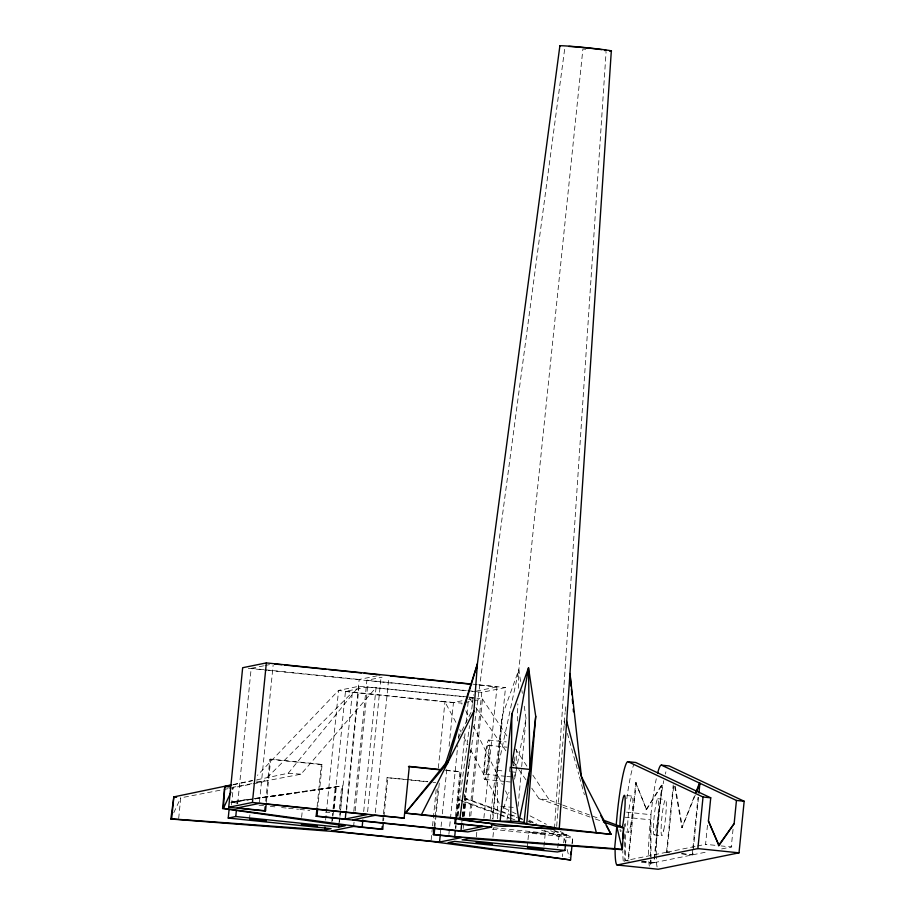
<?xml version="1.0" encoding="UTF-8"?>
<svg xmlns="http://www.w3.org/2000/svg" width="915" height="915" viewBox="0 0 915 915"><rect width="100%" height="100%" fill="white"/><g stroke="black" fill="none" stroke-linecap="round" stroke-linejoin="round"><path stroke-width="0.69" stroke-dasharray="4.58 3.43" d="M514.493 776.297L515.877 772.283L516.529 749.488M517.352 721.009L517.844 703.91M518.302 688.252L518.839 669.734L582.901 48.998A25.986 0.812 5.7 0 0 588.322 49.536M554.501 828.487L606.073 51.995M556.697 826.279L565.058 712.705M492.911 819.302L502.186 715.839L518.839 669.734L520.692 682.224M518.107 806.275L521.561 767.96M521.687 766.541L526.034 718.298L523.769 703.029M624.739 817.175L650.451 819.829L649.684 828.121A51.972 5.25 -84.1 0 0 648.575 857.103M178.688 818.456L180.735 797.857L222.505 789.759M231.518 805.028L233.302 787.186L252.643 783.469M237.042 803.839L237.317 801.014L249.978 799.184M237.671 803.667L251.179 668.35L263.6 665.834M249.486 819.085L249.909 814.865M259.471 802.009L273.116 665.274M265.705 801.197L269.879 759.301L270.691 759.13L322.126 764.425L317.94 806.332M266.368 802.432L270.691 759.13M301.618 817.347L302.327 810.29M317.128 806.504L321.314 764.597L322.126 764.425M325.614 820.103L338.55 690.413L359.023 686.261L467.233 696.91M331.79 821.601L332.214 817.381M332.351 815.963L332.637 813.149M333.049 809.066L335.222 787.3L336.297 787.083L334.124 808.849M332.511 821.052L332.934 816.832M333.083 815.414L333.643 809.786M333.781 808.368L345.458 691.374L367.544 686.89L464.179 696.841M339.374 809.112L341.684 785.996L342.759 785.768L340.311 810.255M339.053 822.894L340.037 813.023M339.419 822.013L339.842 817.793M339.991 816.374L340.552 810.736M340.689 809.329L352.366 692.335L338.55 690.413L257.401 775.371M346.236 809.157L359.172 679.479L377.117 675.842M346.648 810.301L359.023 686.261L288.225 773.232L253.741 780.472M353.808 811.365L366.892 680.28L382.07 677.192M353.762 825.033L354.036 822.208M355.169 810.93L367.544 686.89M363.69 811.559L376.065 687.52L301.012 774.182L254.027 783.206M367.613 811.719L381.12 676.402M375.333 812.52L388.841 677.203M382.745 820.972L383.293 815.379M383.442 813.984L387.068 777.67L405.94 779.363M383.545 820.812L383.831 818.01M383.968 816.615L387.869 777.498M431.148 840.016L432.418 827.332M432.555 825.913L436.215 789.268M438.331 768.12L444.942 701.874L461.984 703.132L461.56 707.364M434.168 826.268L435.002 817.884M435.14 816.489L438.216 785.756M434.842 827.503L439.303 782.805M440.378 833.599L440.938 827.961M441.076 826.542L441.785 819.497M442.345 813.858L446.852 768.76M449.093 746.205L453.463 702.503L463.127 700.547M448.899 834.228L450.306 820.126M450.443 818.719L457.763 745.428M458.461 738.371L459.17 731.325M455.464 816.569L459.925 771.871L460.725 771.7L456.265 816.397M455.556 828.144L455.842 825.33M456.676 816.878L464.98 733.704M466.112 722.427L468.354 699.884M455.784 828.681L456.07 825.868M457.02 816.34L458.644 800.019L459.719 799.802L498.492 813.893M458.095 816.123L459.719 799.802M461.812 822.494L462.224 818.262M462.372 816.855L463.07 809.809M463.219 808.403L463.779 802.764M464.34 797.125L464.626 794.3M463.345 816.386L465.106 798.715L466.193 798.486L499.613 810.633M463.733 816.42L468.789 765.672M468.938 764.265L469.498 758.626M470.058 752.988L470.344 750.174M463.184 828.567L463.608 824.335M464.42 816.169L466.193 798.486M469.418 816.409L481.793 692.369L505.503 687.554L492.419 818.639M470.779 815.974L482.457 698.98L476.932 698.214M476.338 836.768L476.898 831.129M483.898 818.01L496.982 686.913L475.663 684.717M492.933 837.053L493.78 828.601L493.105 828.395M527.2 847.702L528.756 832.204L537.837 832.867L545.214 833.897L543.659 849.406M557.795 847.736L558.928 836.459L566.465 834.926L565.619 843.39M562.313 856.6L562.588 853.844M563.686 842.864L564.235 837.374L550.304 830.568M572.207 843.493L572.756 838.003L560.186 831.495M635.731 782.565L646.55 809.626L635.731 782.565L627.999 860.089L625.3 860.638L625.254 833.474M636.268 782.451L628.536 859.986L666.509 852.265L669.22 852.54M641.541 862.307L651.011 863.291L653.71 862.742L661.991 785.104L654.248 862.628L642.067 861.37M666.509 852.265L673.234 784.921M669.757 852.437L667.046 852.151L673.634 786.214M654.248 862.628L692.232 854.919L692.781 849.303M692.93 847.896L697.973 797.388M681.938 853.695L692.769 854.804L698.511 797.285M707.478 825.216L705.568 844.328L718.424 845.654M733.052 829.23L731.279 846.981L720.997 845.918M490.2 819.154L502.186 715.839M472.3 704.561L471.419 711.561L468.297 717.863M472.472 703.166L473.535 694.771M565.23 711.31L566.111 704.31M457.523 816.054L469.544 725.687M462.304 816.111L564.841 47.752M572.012 843.538L572.756 838.003L564.235 837.374L565.539 842.726M507.013 819.337L508.843 809.649M514.573 779.203L526.034 718.298M497.428 818.788L497.291 770.361L518.839 669.734M503.433 808.471L508.957 792.39M695.297 794.998L681.95 827.743L694.76 795.112M173.747 812.806L180.735 797.857M232.136 789.679L233.302 787.186M458.278 738.016L467.668 719.121M646.013 809.729L661.454 785.219M646.55 809.626L661.991 785.104M229.471 788.41L262.88 781.925L352.366 692.335L444.942 701.874L456.402 723.296M233.05 784.818L252.357 780.758M233.188 784.521L252.517 780.484M264.984 665.548L270.497 664.427M476.269 691.122L496.982 686.913M468.64 699.415L475.548 698.019M464.717 702.583L472.895 700.913M474.267 700.638L482.457 698.98L507.653 737.067M237.9 803.061L230.855 802.329L237.317 801.014M667.046 852.151L695.938 846.284M697.31 846.009L706.106 844.225M692.769 854.804L707.901 851.728M721.649 848.937L731.817 846.867M223.9 789.485L228.075 788.673M255.594 798.372L342.759 785.768M253.112 798.795L236.242 801.231L241.88 801.814M254.519 798.589L341.684 785.996M230.855 802.329L253.352 799.081M254.759 798.875L336.297 787.083M231.186 802.341L253.684 799.092M255.079 798.887L335.222 787.3M545.214 833.897L528.756 832.204M288.225 773.232L301.012 774.182M472.952 684.191L477.195 684.637M478.614 684.775L505.503 687.554M251.179 668.35L263.966 669.677M265.384 669.814L359.172 679.479M366.892 680.28L466.364 690.528M467.794 690.676L473.467 691.26M248.32 668.305L266.711 670.203M268.129 670.352L466.227 690.756M471.888 691.34L476.132 691.786M477.55 691.923L481.793 692.369M469.864 697.436L474.13 697.87M345.458 691.374L453.463 702.503M488.644 740.086L506.235 741.905M488.13 745.256L507.07 747.212M497.291 770.361L502.598 770.91M510.57 771.734L515.877 772.283M445.445 770.133L460.725 771.7M485.236 774.204L505.538 776.297M506.899 776.435L510.959 776.846M446.017 770.43L459.925 771.871M484.721 779.374L505.023 781.467M506.372 781.604L510.433 782.016M626.935 795.535L632.071 796.061M657.793 798.715L665.502 799.504M269.879 759.301L321.314 764.597M407.335 779.511L428.174 781.662M387.068 777.67L427.374 781.822M432.932 782.394L435.712 782.68M626.569 812.165L650.931 814.682L651.011 859.002M625.894 831.975L628.468 832.238M654.179 834.892L661.888 835.692M493.528 827.743L565.39 835.155L552.019 830.294M259.036 805.234L264.675 805.818M270.314 806.389L275.941 806.973M281.58 807.556L287.219 808.139M288.625 808.277L298.484 809.295M299.903 809.443L309.762 810.461M325.26 812.062L330.898 812.634M492.373 829.276L560.003 836.241L543.956 830.408M681.4 853.798L692.232 854.919M641.529 861.484L653.71 862.742M625.3 860.638L629.36 861.061M468.64 697.058L474.164 697.825M531.764 788.192L539.038 798.704L549.4 800.145L561.341 804.56M256.406 781.021L262.88 781.925M539.038 798.704L561.833 806.904M563.171 807.396L589.981 817.049M595.345 818.971L602.047 821.384M500.951 811.125L508.969 814.041M510.307 814.522L516.998 816.958M518.336 817.438L522.339 818.902M529.03 821.327L534.371 823.271M554.433 830.557L566.465 834.926M465.106 798.715L499.876 811.342M501.214 811.822L517.25 817.655M518.588 818.147L522.602 819.6M527.955 821.544L530.62 822.516M499.83 814.384L509.197 817.781M510.536 818.262L515.877 820.206M461.32 800.991L498.755 814.602M500.093 815.082L509.449 818.49M541.543 830.145L558.928 836.459M562.668 805.051L599.817 818.811M503.444 807.682L511.039 811.399M512.309 812.017L516.106 813.87M528.779 820.057L536.373 823.763M530.037 815.86L546.369 824.324M469.452 698.225L472.689 702.903M475.926 707.57L505.869 750.803M513.143 761.314L518.004 768.326M518.816 769.492L526.091 780.015M515.534 748.962L528.138 768.005M532.862 775.154L549.4 800.145M459.776 729.598L461.126 732.114M463.825 737.158L467.862 744.707M470.562 749.751L500.917 806.447L513.692 807.396L512.434 804.857M465.769 710.761L468.915 717.12M473.329 726.018L502.346 784.51M505.492 790.869L509.278 798.498M563.995 721.1L565.127 725.195M567.391 733.373L578.715 774.262M579.47 776.984L584.376 794.7M567.163 849.429L569.107 857.458M675.167 786.134L682.487 827.64M674.63 786.248L681.95 827.743M521.916 690.539L522.328 693.318M651.011 860.432L651.011 863.291M650.451 819.829L650.496 867.065M625.231 823.466L625.242 826.325M624.739 824.129L624.751 826.908M624.751 833.851L624.785 861.633M621.296 830.729A18.186 1.841 -84.1 0 1 620.05 829.219M623.264 861.061A51.972 5.25 -84.1 0 1 622.806 850.561M626.809 798.738A51.972 5.25 -84.1 0 1 633.843 764.551M649.375 866.15A51.972 5.25 -84.1 0 1 648.712 860.477M650.931 814.682A51.972 5.25 -84.1 0 1 656.284 778.779M657.096 866.94A51.972 5.25 -84.1 0 1 656.261 856.657M656.249 855.353A51.972 5.25 -84.1 0 1 663.764 780.735M665.296 774.067A51.972 5.25 -84.1 0 1 665.926 771.803M514.882 756.899A19.753 1.99 -84.1 0 1 514.024 765.809M509.689 771.448A19.753 1.99 -84.1 0 1 510.113 765.352M513.91 762.069A14.549 1.464 -84.1 0 1 513.487 765.832M630.332 826.668A18.186 1.841 -84.1 0 0 632.505 796.576A18.186 1.841 -84.1 0 0 627.987 819.211A18.186 1.841 -84.1 0 0 630.332 826.668M656.044 829.322A18.186 1.841 -84.1 0 0 658.217 799.23A18.186 1.841 -84.1 0 0 653.699 821.853A18.186 1.841 -84.1 0 0 656.044 829.322M663.752 830.122A18.186 1.841 -84.1 0 0 665.926 800.03A18.186 1.841 -84.1 0 0 661.408 822.654A18.186 1.841 -84.1 0 0 663.752 830.122M486.746 773.324A19.753 1.99 -84.1 0 0 489.102 740.647A19.753 1.99 -84.1 0 0 484.195 765.215A19.753 1.99 -84.1 0 0 486.746 773.324M486.734 769.744A14.549 1.464 -84.1 0 0 488.473 745.668A14.549 1.464 -84.1 0 0 484.859 763.773A14.549 1.464 -84.1 0 0 486.734 769.744"/><path stroke-width="1.37" d="M526.731 824.026L524.032 822.539L518.988 821.521L510.719 821.167L511.885 713.872L528.527 667.767L535.732 716.319L526.731 824.026A51.972 1.636 5.7 0 1 559.282 828.555L611.071 834.308L581.425 776.583L569.976 673.52L611.312 51.103M559.282 828.555L569.976 673.52L571.143 686.273M476.864 668.179L477.39 663.981L445.754 763.202L405.356 813.115L459.936 818.319L473.924 711.058L477.39 663.981L559.889 45.796M176.595 797.285L173.839 796.896L170.831 819.028L171.643 818.868L173.839 796.896L230.431 785.093M229.082 809.592L228.235 818.056L235.773 816.523L338.63 827.126L345.092 825.81L222.585 808.517L224.781 786.557L231.678 785.104M266.231 803.827L265.533 810.816L264.721 810.976L228.727 807.27L242.658 667.721L266.356 662.906L471.534 684.054M235.773 816.523L236.333 810.884M228.727 807.27L252.426 802.455L266.356 662.906M264.721 810.976L265.144 806.79M491.847 824.278L491.572 827.091L467.874 831.907L316.155 816.283L316.99 807.899M316.155 816.283L316.967 816.111L317.654 809.135M171.643 818.868L324.631 829.962L324.905 827.149M338.63 827.126L338.916 824.301M316.967 816.111L345.252 819.028L345.95 811.982M383.271 823.603L382.71 829.184L362.146 827.069L362.843 820.023M434.03 827.663L433.333 834.652L461.618 837.568L439.532 842.052L331.527 830.923L353.613 826.439L381.898 829.356L382.184 826.554M455.315 817.964L454.766 823.546L483.051 826.462L460.966 830.957L352.961 819.829L375.047 815.334L404.144 818.09L409.302 766.404L441.27 769.698M433.333 834.652L434.145 834.491L434.842 827.503M439.532 842.052L440.241 835.006M454.766 823.546L455.567 823.386L456.128 817.804M434.145 834.491L454.709 836.607L455.27 830.969M460.966 830.957L461.663 823.9M571.932 846.238L570.571 859.974L448.053 842.681L454.515 841.365L557.372 851.968L564.921 850.435L565.481 844.797M454.709 836.607L614.606 848.663L616.79 826.702L603.385 821.876M564.921 850.435L462.064 839.833L468.526 838.529L621.514 849.623L622.051 844.133M622.6 838.643L623.698 827.652L602.47 819.794M699.083 786.168L699.906 783.251L698.923 793.065M615.109 848.377A51.972 5.25 -84.1 0 0 617.076 865.007L697.87 848.594L703.029 797.011L628.045 761.703A51.972 5.25 -84.1 0 0 616.252 824.678M708.427 821.018L718.961 845.552L708.427 821.018L710.738 797.811L635.753 762.504L628.045 761.703M718.961 845.552L734.139 823.66L736.449 800.453L661.465 765.146A51.972 5.25 -84.1 0 0 657.576 773.267M617.076 865.007L658.217 869.25L739.023 852.837L744.169 801.254L669.185 765.947L661.465 765.146M459.936 818.319A51.972 1.636 5.7 0 1 500.105 821.281L511.885 713.872M524.032 822.539L535.732 716.319M569.622 676.322L569.976 673.52M570.503 854.599L570.88 851.842M511.302 767.513L528.527 667.767L529.876 769.435L518.988 821.521L511.302 767.513L529.876 769.435M606.268 825.593L611.071 834.308L556.503 829.116A51.972 1.636 5.7 0 1 516.323 826.142C507.562 825.627 497.703 827.915 489.697 823.397A51.972 1.636 5.7 0 1 457.145 818.879L405.356 813.115L447.698 762.813L477.39 663.981M695.777 792.493L699.369 783.354M696.326 792.39L699.906 783.251M230.969 792.161L223.397 808.357L222.585 808.517M444.507 765.729L447.012 760.685M421.483 814.567L473.924 711.058M718.424 845.654L734.139 823.66M409.302 766.404L408.49 766.564L440.458 769.858M445.754 763.202L447.698 762.813M345.252 819.028L367.338 814.544L259.334 803.416L237.248 807.899L265.533 810.816M324.631 829.962L331.093 828.647L228.235 818.056M381.898 829.356L382.71 829.184M570.571 859.974L431.011 841.423L338.436 831.884L170.831 819.028M621.514 849.623L622.314 849.463L623.698 827.652L616.79 826.702L622.314 849.463L614.606 848.663M500.105 821.281L510.719 821.167M230.454 786.969L224.781 786.557L223.397 808.357L362.146 827.069M274.683 664.015L281.786 664.748M284.634 665.033L325.843 669.288M328.679 669.574L361.368 672.948M364.204 673.234L379.839 674.847M390.396 675.933L414.552 678.427M417.4 678.724L450.077 682.087M452.925 682.384L471.397 684.283M703.029 797.011L710.738 797.811M736.449 800.453L744.169 801.254M252.426 802.455L404.144 818.09M455.567 823.386L491.572 827.091M697.87 848.594L739.023 852.837M600.766 815.62L604.895 823.1M566.499 720.597L596.34 832.581M571.406 689.109L571.921 694.782M572.31 699.026L572.71 703.28M573.225 708.953L573.488 711.79M619.947 826.417A18.186 1.841 -84.1 0 1 622.646 800.099A18.186 1.841 -84.1 0 1 625.151 801.837A18.186 1.841 -84.1 0 1 622.154 827.961M560.06 46.036A25.986 0.812 5.7 0 1 588.288 47.9A25.986 0.812 5.7 0 1 609.745 51.148M604.495 50.062A20.782 0.652 5.7 0 1 604.907 50.611M568.856 46.402A20.782 0.652 5.7 0 1 587.75 48.015M589.088 48.152A20.782 0.652 5.7 0 1 601.67 49.639M249.989 819.074L265.945 820.789L249.989 819.074M301.424 824.369L317.379 826.085L301.424 824.369M476.28 842.395L492.236 844.099L476.28 842.395M527.703 847.69L543.659 849.406L527.703 847.69M480.878 822.185A46.768 1.464 5.7 0 0 554.501 828.487A46.768 1.464 5.7 0 0 489.273 820.481A46.768 1.464 5.7 0 0 480.878 822.185"/></g></svg>
